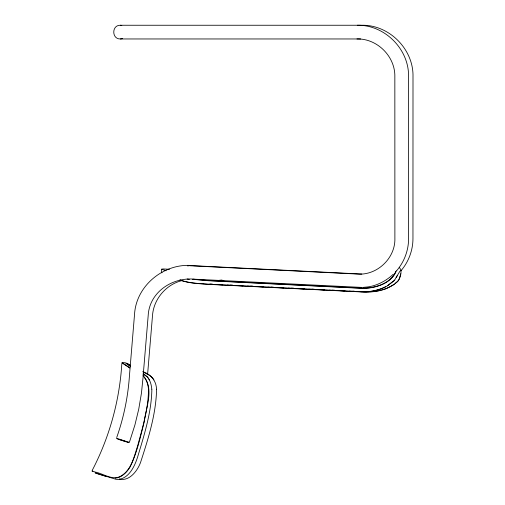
<?xml version="1.0" encoding="UTF-8"?>
<svg xmlns="http://www.w3.org/2000/svg" width="505" height="505" viewBox="0 0 505 505"><rect width="100%" height="100%" fill="white"/><g stroke="black" fill="none" stroke-linecap="round" stroke-linejoin="round"><path stroke-width="0.76" d="M161.392 271.974L161.499 269.758M121.831 363.594C119.565 400.73 109.427 437.343 92.245 470.338M143.035 377.462L141.476 392.978L138.742 409.151L134.917 424.964L129.608 441.629L128.914 442.279L116.63 438.271L116.964 438.334M147.574 374.653L152.51 315.53C153.621 299.118 166.113 284.403 182.09 280.565M143.098 376.522L148.192 315.53C149.341 291.991 172.754 276.828 194.854 279.221L362.293 287.433M400.825 273.779L398.931 279.795M116.718 437.469C123.801 417.458 128.062 396.494 129.476 375.322L134.557 314.053C136.331 284.801 165.261 262.076 194.078 265.744L361.757 274.045M396.16 277.441L399.632 271.665L400.566 270.522L401.084 270.522C401.052 275.263 399.676 280.761 395.289 283.362M396.381 270.832C393.704 277.832 387.442 282.484 380.675 285.142A48.183 47.697 9.9 0 1 361.668 288.33L208.186 280.723L192.462 279.303M397.246 275.692L394.809 279.795M395.813 271.318C393.225 278.04 387.057 282.352 380.606 284.94A47.994 47.514 9.9 0 1 361.675 288.115L208.136 280.509L193.32 279.196M394.752 280.048L387.474 285.672M396.659 270.699C404.246 261.88 408.564 250.366 408.595 238.726L408.551 76.489C409.101 49.143 384.646 24.694 357.3 25.25M401.002 270.699C408.595 261.88 412.92 250.366 412.957 238.726L413.002 76.489C413.57 49.149 389.121 24.688 361.782 25.25L120.36 25.25C111.573 24.953 111.573 39.257 120.36 38.961L360.665 38.961M398.571 280.546L393.547 284.87L386.59 288.519A51.863 51.365 -4.3 0 1 366.112 291.953L360.305 291.669M394.373 280.546L387.505 285.849L381.944 288.368A51.674 51.157 9.9 0 1 361.561 291.789L208.009 284.176C198.61 283.438 188.889 283.21 179.95 279.921M393.3 274.221C386.609 280.49 378.226 285.028 369.199 286.764M394.43 284.025L390.889 286.31M390.327 286.632L386.527 288.368A51.674 51.169 -4.3 0 1 381.578 289.984M385.801 286.802L382.014 288.519A51.863 51.346 9.9 0 1 361.561 291.947L207.94 284.334C198.635 283.602 189.009 283.374 180.152 280.123M218.469 280.408L221.531 280.022L223.784 280.673M127.55 442.203L129.217 442.361M368.757 286.834L363.24 287.37M120.36 38.961L122.526 38.614M115.247 478.21C121.591 477.642 126.439 472.573 129.779 467.542C136.887 453.446 140.182 437.702 144.07 422.483C145.8 407.825 154.738 388.49 143.085 375.77M187.488 265.889L188.965 265.744M122.778 362.64L125.006 362.741M363.221 291.65L366.125 291.789A51.674 51.169 -4.3 0 0 376.496 291.101M356.959 38.961C377.222 38.405 395.39 56.566 394.841 76.836L394.885 238.373C395.478 258.137 377.121 275.61 357.407 274.045L189.728 265.744M162.629 268.925L169.529 269.266M220.332 284.561L222.667 284.675M230.431 285.06L232.767 285.18M240.531 285.565L242.861 285.678M250.714 286.07L253.068 286.183M260.921 286.575L263.275 286.695M271.128 287.08L273.483 287.2M281.335 287.591L283.69 287.705M291.543 288.096L293.897 288.21M301.75 288.601L304.105 288.715M311.957 289.106L314.312 289.226M322.165 289.611L324.519 289.731M332.372 290.123L334.727 290.236M342.586 290.627L344.953 290.747M352.831 291.132L354.409 291.215M217.156 284.567L222.591 284.833M227.25 285.066L232.685 285.338M237.344 285.565L242.785 285.836M247.494 286.07L252.999 286.341M257.708 286.581L263.212 286.853M267.921 287.086L273.42 287.358M278.135 287.591L283.633 287.863M288.349 288.096L293.847 288.374M298.562 288.607L304.06 288.879M308.776 289.113L314.274 289.384M318.99 289.618L324.488 289.889M329.203 290.123L334.701 290.4M340.2 290.672L344.681 290.893M349.163 291.114L354.39 291.372M210.415 284.05L212.567 284.176M208.994 284.132L212.491 284.334M202.177 283.564L203.515 283.69M117.034 479.523C129.28 479.207 135.302 465.143 138.2 455.062C144.626 433.675 151.525 411.695 151.86 389.216M189.394 279.442L187.185 279.031M120.36 25.25L121.806 25.484M117.255 438.933L128.44 442.544M162.263 269.266L161.606 269.127L165.337 270.718M162.086 272.75L161.587 272.75M119.249 479.062C129.368 481.625 137.335 470.988 140.485 462.643C148.18 438.902 156.077 414.34 156.575 389.216M116.453 479.447L106.934 476.556M119.376 439.539L120.449 439.868M106.189 476.329L100.198 474.466M106.7 476.625L97.661 473.791M120.985 440.038L122.223 440.429M94.536 471.91C103.298 473.343 112.779 481.297 121.37 475.843C131.578 469.448 134.04 456.76 137.556 446.174C142.549 427.489 148.527 408.406 148.489 388.919C147.94 384.318 146.715 379.217 143.155 376.067M97.907 473.728L99.63 474.277M122.841 440.625L126.294 441.768M122.791 362.899L122.141 362.678L129.911 367.81M122.589 363.082L121.939 362.861L129.703 367.993M164.422 270.093L166.132 270.756M129.709 364.698L125.631 362.842L130.505 366.34M129.886 364.907L125.903 363.265M142.846 371.693C150.755 374.098 156.31 380.833 156.512 389.14M142.991 371.895C146.797 374.281 151.803 375.575 153.905 379.911M143.041 373.94C149.19 376.313 151.241 383.175 151.79 389.14M143.186 374.142L147.41 376.945L149.436 379.911M130.334 366.131L126.54 363.669M399.259 267.315L400.825 269.708M380.858 290.173A51.674 51.169 -4.3 0 1 377.229 290.968M94.182 471.809A321.054 1.553 16.1 0 1 92.863 471.108M98.033 473.766A315.751 1.528 16.1 0 1 95.546 472.888M97.301 473.684A316.061 1.528 16.1 0 1 95.18 472.92"/></g></svg>
